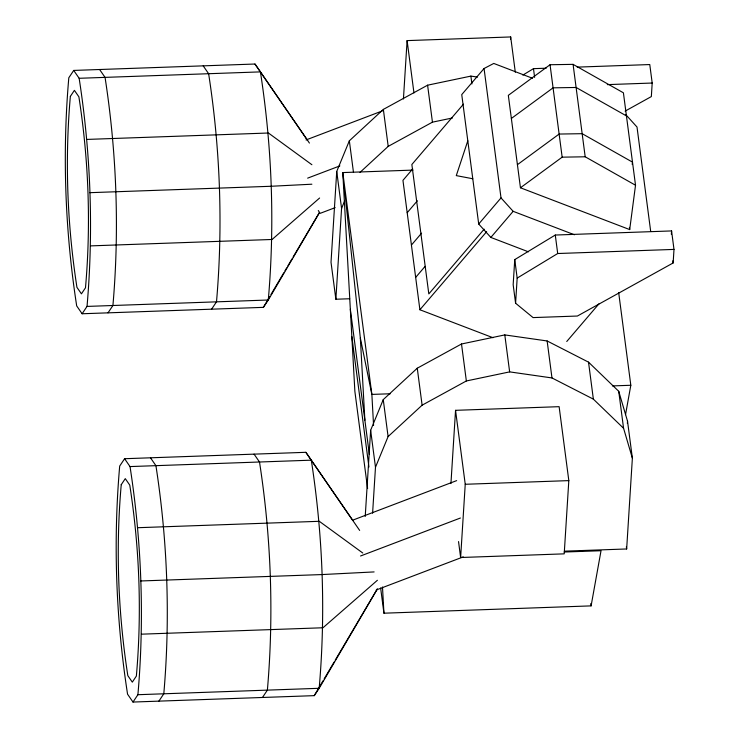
<?xml version="1.0" encoding="UTF-8"?>
<svg xmlns="http://www.w3.org/2000/svg" width="739" height="739" viewBox="0 0 739 739"><rect width="100%" height="100%" fill="white"/><g stroke="black" fill="none" stroke-linecap="round" stroke-linejoin="round"><path stroke-width="1.11" d="M82.121 313.761L87.026 306.417C93.631 230.429 90.795 153.647 79.147 78.288L73.715 70.427L68.81 77.771C62.205 153.749 65.041 230.54 76.69 305.9L82.121 313.761L263.389 307.359L268.294 300.006L319.433 212.703M132.992 702.05L137.907 694.706C144.511 618.728 141.676 541.936 130.027 466.577L124.595 458.716L119.69 466.06C113.076 542.047 115.912 618.829 127.561 694.189L132.992 702.05L314.26 695.648L319.174 688.295L377.287 589.094M477.57 77.068L470.891 76.108L427.595 85.188L383.356 109.4L349.344 140.807L336.735 171.457L331.017 262.262L335.866 299.24L349.686 298.75M335.866 299.24L341.575 208.426L336.735 171.457M365.223 516.469L370.645 430.264L383.255 399.614L417.267 368.207L461.505 343.995L504.802 334.915L547.137 340.965L588.521 362.156L618.728 391.291L627.522 421.184L632.372 458.162L626.654 548.966L564.448 551.165M372.595 513.208L375.486 467.233L370.645 430.264M403.429 98.971L407.106 40.608L510.686 36.95L515.305 72.219M450.938 483.565L455.547 410.33L559.127 406.672L568.818 480.618L564.208 553.853L460.628 557.511L458.54 541.585M460.628 557.511L465.237 484.276L455.547 410.33M510.538 39.241L510.686 36.95M514.75 259.611L513.162 284.737L515.591 303.221L533.068 317.594L577.39 316.033L673.146 262.955L673.996 249.412L671.575 230.928L555.275 235.039L514.75 259.611L517.171 278.095L515.591 303.221M627.383 423.484L627.522 421.184M577.233 67.12L649.775 64.552L652.195 83.036L651.345 96.578L625.139 111.109M671.363 234.309L671.575 230.928M632.196 164.4L632.492 162.127L582.156 133.685L559.137 134.055L517.42 164.677M629.693 229.589L635.522 185.24L623.411 92.809L573.076 64.358L550.047 64.736L508.33 95.349L520.45 187.78L629.693 229.589L629.406 227.39M380.64 588.041L383.938 613.194L591.098 605.878L601.029 550.721L564.153 552.024M625.527 414.653L630.82 385.268L618.682 292.644M467.805 140.816L456.286 175.614L472.775 178.746M341.575 208.426L344.623 201.026M375.486 467.233L388.095 436.583L422.108 405.184L466.355 380.964L509.642 371.883L551.978 377.943L593.362 399.134L623.568 428.269L632.372 458.162M263.389 307.359L269.8 296.496M270.964 294.519L283.794 272.802M284.968 270.825L286.714 267.86M287.877 265.883L291.96 258.973M293.134 256.996L319.377 212.564M314.26 695.648L323.008 680.831M324.181 678.864L334.093 662.079M335.257 660.103L377.25 589.011M108.014 312.846L112.919 305.503C119.524 229.515 116.697 152.733 105.049 77.373L99.608 69.512M211.594 309.188L216.499 301.835C223.113 225.857 220.277 149.075 208.629 73.715L203.197 65.854M158.894 701.135L163.799 693.792C170.404 617.813 167.568 541.022 155.92 465.662L150.488 457.801M262.474 697.477L267.379 690.134C273.984 614.146 271.148 537.364 259.509 462.004L254.068 454.143M532.459 78.242L493.772 63.443L484.063 68.505L461.746 94.601L478.706 224.009L490.844 237.431L528.45 251.823M463.473 104.144L411.854 164.511L428.814 293.919L484.165 229.164M412.695 168.945L402.949 180.353L419.9 309.752L492.978 337.714M407.189 212.703L417.359 200.805M411.429 245.052L421.59 233.154M415.669 277.402L425.11 266.354M478.706 224.009L501.014 197.904L484.063 68.505M419.9 309.752L486.631 231.695M490.844 237.431L513.152 211.326L574.406 234.771M566.748 341.501L598.987 303.794M359.995 172.418L388.197 146.377L432.444 122.157L452.425 117.972M319.599 198.015L272.1 239.473L90.832 245.875M377.389 580.281L322.98 627.762L141.712 634.164M511.36 118.462L553.077 87.839L576.106 87.47L626.441 115.912M520.45 187.78L562.157 157.167L585.186 156.788L635.522 185.24M522.861 75.092L533.475 68.662L546.149 68.21M517.171 278.095L557.705 253.523L673.996 249.412M306.029 139.948L382.275 110.942M307.646 178.145L339.866 165.896M335.192 207.631L320.153 213.349L318.297 210.532M352.475 520.256L456.656 480.627M360.54 555.996L460.425 518.011M376.271 589.971L463.27 556.883M311.886 184.205L271.001 186.274L89.733 192.685M374.119 571.921L321.881 574.572L140.613 580.974M73.715 70.427L254.983 64.025L309.429 143.08M79.147 78.288L260.414 71.886C272.063 147.246 274.899 224.028 268.294 300.006L87.026 306.417M607.292 84.625L652.195 83.036M87.156 139.412L268.423 133.011L311.895 164.723M412.999 170.099L342.794 172.575L354.868 391.365L367.606 488.562M390.275 393.767L371.865 394.414L360.336 338.009L342.794 172.575L371.865 394.414L373.574 425.442M612.409 385.915L630.82 385.268M124.595 458.716L305.863 452.314L359.653 530.417M130.027 466.577L311.295 460.175C322.943 535.535 325.779 612.317 319.174 688.295L137.907 694.706M465.237 484.276L568.818 480.618M138.036 527.701L319.303 521.3L362.775 553.012M625.637 114.453L637.009 127.034L650.699 231.464M501.014 197.904L513.152 211.326M254.983 64.025L307.627 140.475M305.863 452.314L352.651 520.265M672.859 260.775L673.146 262.955M618.728 391.291L623.568 428.269M573.076 64.358L585.186 156.788M626.367 546.731L626.654 548.966M550.047 64.736L562.157 157.167M588.521 362.156L593.362 399.134M533.475 68.662L534.62 77.364M555.275 235.039L557.705 253.523M590.803 603.587L591.098 605.878M547.137 340.965L551.978 377.943M470.891 76.108L471.916 83.95M504.802 334.915L509.642 371.883M427.595 85.188L432.444 122.157M461.505 343.995L466.355 380.964M407.106 40.608L413.96 92.938M383.356 109.4L388.197 146.377M417.267 368.207L422.108 405.184M349.344 140.807L353.454 172.178M383.255 399.614L388.095 436.583M350.341 309.318L369.371 454.54M351.856 336.67L368.937 467.02M382.488 586.988L383.938 613.194M360.336 338.009L364.881 420.232M70.353 96.403C64.764 160.003 67.138 224.277 76.948 287.36L81.429 293.845L85.484 287.785C91.073 224.185 88.689 159.91 78.888 96.827L74.408 90.343L70.353 96.403M121.233 484.692C115.644 548.292 118.018 612.566 127.829 675.649L132.309 682.134L136.364 676.074C141.943 612.474 139.569 548.199 129.768 485.117L125.279 478.632L121.233 484.692"/></g></svg>
